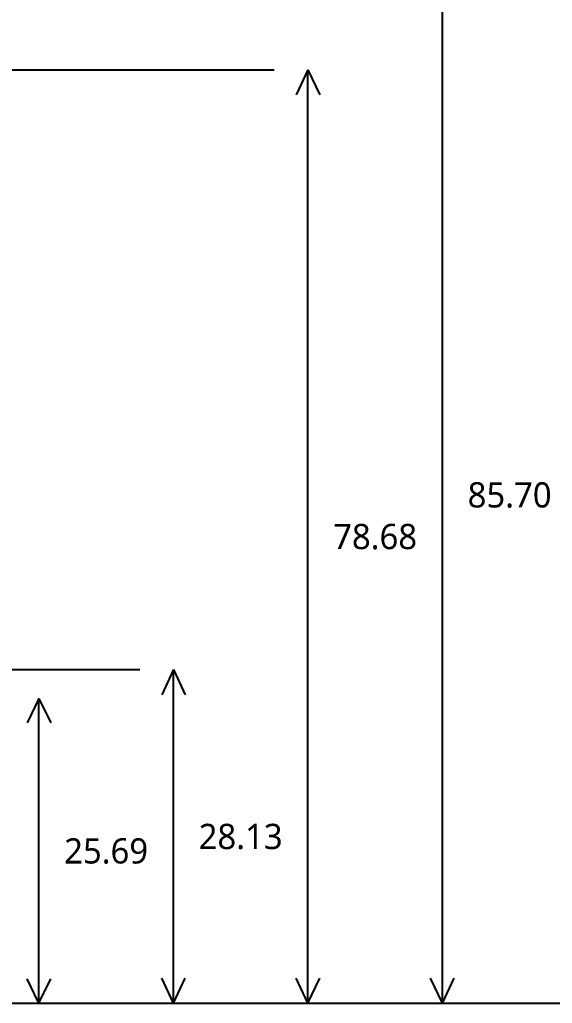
# Model space of a CAD drawing. Header units: metres. Extents: x -18 to 410, y -32 to 287.
# Drawn here: x 60.6 to 92.3, y 179 to 237.5 of the extents above; entities that cross this region are included whole.
import ezdxf

# ---------------------------------------------------------------- set-up
doc = ezdxf.new("R2010")
doc.units = ezdxf.units.M
doc.layers.add('DIM', color=2, linetype='Continuous')
doc.styles.add('CHINESE', font='msjh.ttc')

msp = doc.modelspace()

# ---------------------------------------------------------------- linework, layer by layer
at = {"layer": 'DIM', "color": 2}
for p, q in [((85.794, 179.032), (85.794, 239.459)), ((25.794, 234.507), (75.794, 234.507)), ((77.794, 234.507), (77.094, 233.007)), ((77.794, 179.032), (77.794, 234.507)), ((77.794, 234.507), (78.494, 233.007)), ((25.794, 198.865), (67.794, 198.865)), ((69.794, 198.865), (69.094, 197.365)), ((69.794, 179.032), (69.794, 198.865)), ((69.794, 198.865), (70.494, 197.365)), ((61.794, 197.148), (61.094, 195.699)), ((61.794, 179.032), (61.794, 197.148)), ((61.794, 197.148), (62.494, 195.699)), ((61.794, 179.032), (61.094, 180.481)), ((61.794, 179.032), (62.494, 180.481)), ((69.794, 179.032), (69.094, 180.532)), ((69.794, 179.032), (70.494, 180.532)), ((77.794, 179.032), (77.094, 180.532)), ((77.794, 179.032), (78.494, 180.532)), ((85.794, 179.032), (85.094, 180.532)), ((85.794, 179.032), (86.494, 180.532)), ((25.794, 179.032), (127.794, 179.032))]:
    msp.add_line(p, q, dxfattribs=at)

# ---------------------------------------------------------------- texts
at = {"layer": 'DIM', "style": 'CHINESE'}
for s, p in [('85.70', (87.294, 208.495)), ('78.68', (79.294, 206.019)), ('28.13', (71.294, 188.198)), ('25.69', (63.294, 187.34))]:
    msp.add_text(s, height=1.5, dxfattribs=at).set_placement(p)

doc.saveas('drawing.dxf')
